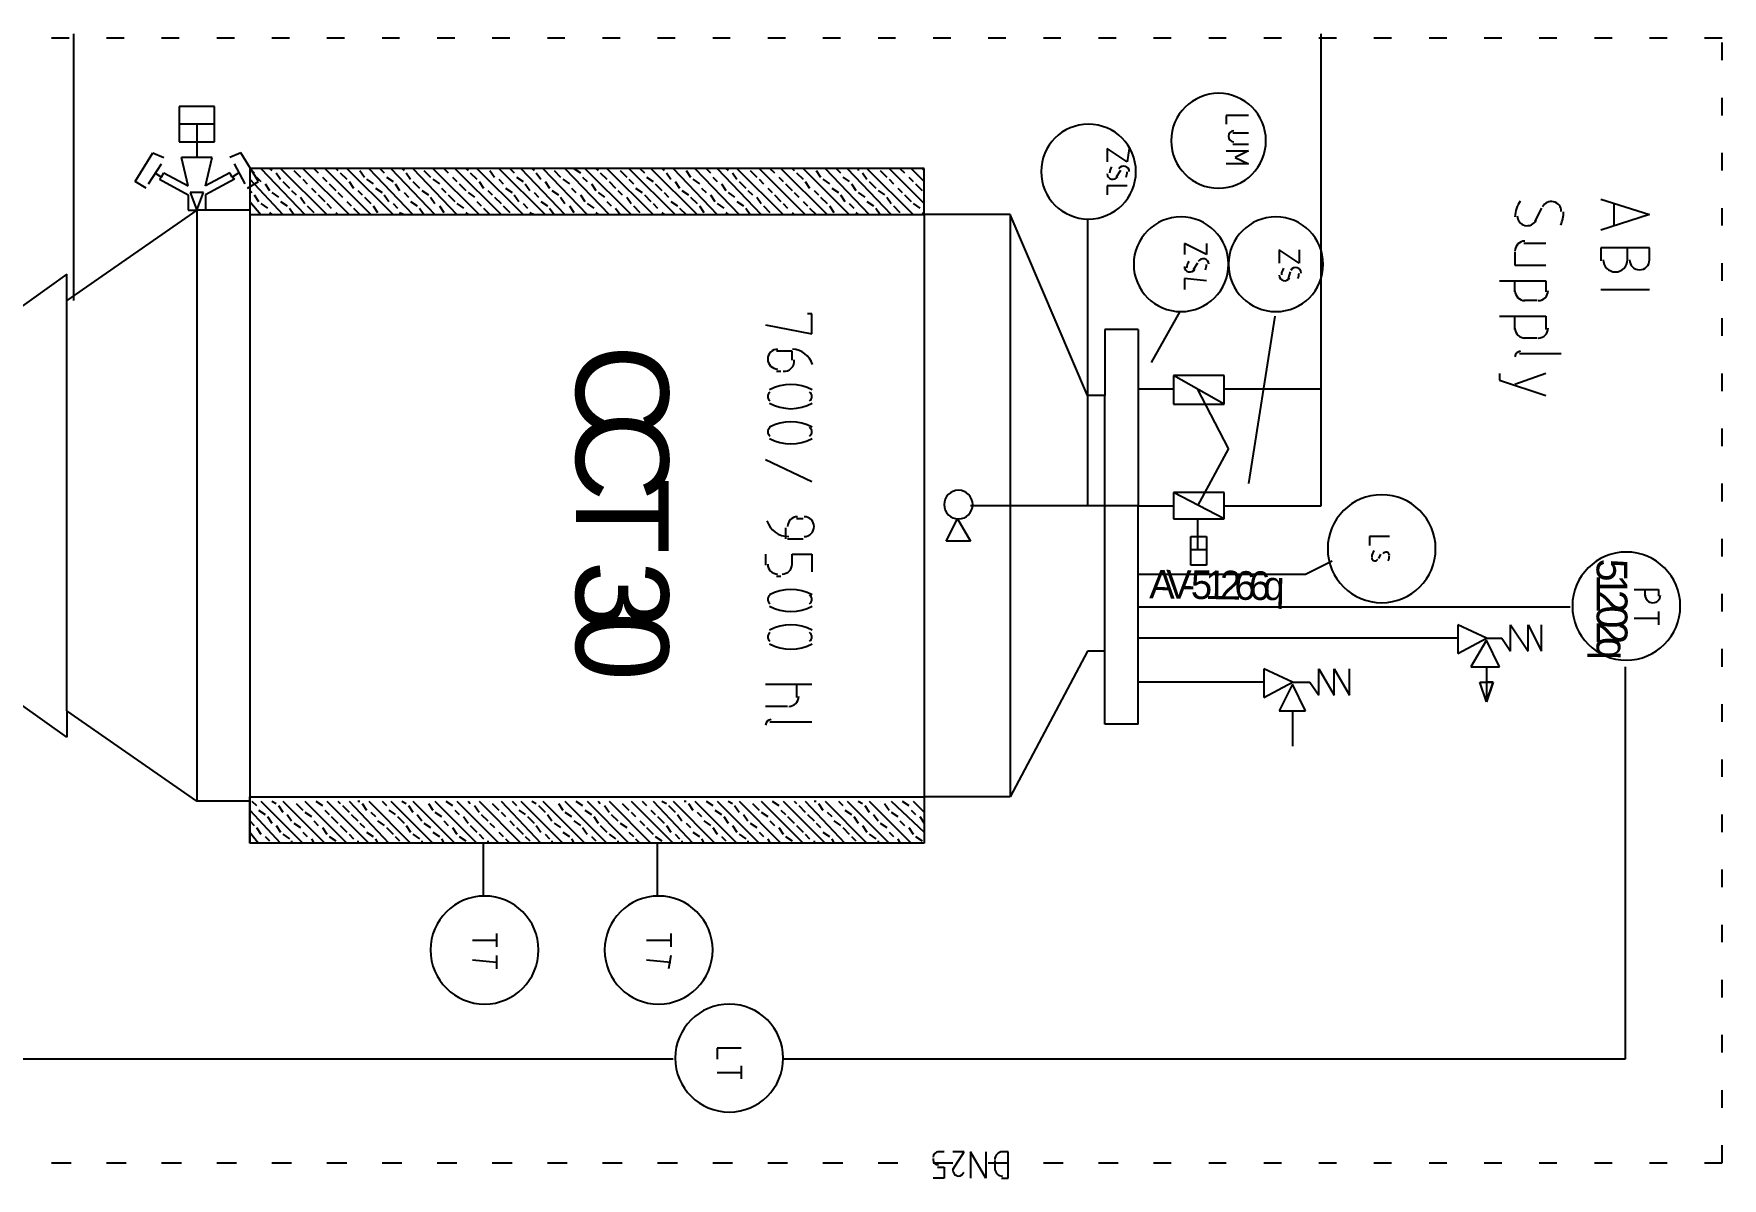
# Model space of a CAD drawing. Header units: millimetres. Extents: x 0 to 33.1, y 1.5 to 45.3.
# Drawn here: x 27.709 to 28.986, y 29.473 to 30.338 of the extents above; entities that cross this region are included whole.
import ezdxf

# ---------------------------------------------------------------- set-up
doc = ezdxf.new("R2010")
doc.units = ezdxf.units.MM
doc.header["$MEASUREMENT"] = 0
doc.layers.get('0').update_dxf_attribs({"linetype": 'CONTINUOUS'})

msp = doc.modelspace()

# ---------------------------------------------------------------- linework, layer by layer
at = {"color": 140, "linetype": 'Continuous'}
for p, q in [((27.7361, 30.3344), (27.7228, 30.3344)), ((27.7394, 30.3378), (27.7394, 30.1361)), ((27.7778, 30.3344), (27.7644, 30.3344)), ((27.8194, 30.3344), (27.8061, 30.3344)), ((27.8611, 30.3344), (27.8478, 30.3344)), ((27.9028, 30.3344), (27.8894, 30.3344)), ((27.9444, 30.3344), (27.9311, 30.3344)), ((27.9861, 30.3344), (27.9728, 30.3344)), ((28.0278, 30.3344), (28.0144, 30.3344)), ((28.0694, 30.3344), (28.0561, 30.3344)), ((28.1111, 30.3344), (28.0978, 30.3344)), ((28.1528, 30.3344), (28.1394, 30.3344)), ((28.1944, 30.3344), (28.1811, 30.3344)), ((28.2361, 30.3344), (28.2228, 30.3344)), ((28.2778, 30.3344), (28.2644, 30.3344)), ((28.3194, 30.3344), (28.3061, 30.3344)), ((28.3611, 30.3344), (28.3478, 30.3344)), ((28.4028, 30.3344), (28.3894, 30.3344)), ((28.4444, 30.3344), (28.4311, 30.3344)), ((28.4861, 30.3344), (28.4728, 30.3344)), ((28.5278, 30.3344), (28.5144, 30.3344)), ((28.5694, 30.3344), (28.5561, 30.3344)), ((28.6111, 30.3344), (28.5978, 30.3344)), ((28.6528, 30.3344), (28.6394, 30.3344)), ((28.6944, 30.3344), (28.6811, 30.3344)), ((28.6828, 30.0661), (28.6828, 30.3378)), ((28.7361, 30.3344), (28.7228, 30.3344)), ((28.7778, 30.3344), (28.7644, 30.3344)), ((28.8194, 30.3344), (28.8061, 30.3344)), ((28.8611, 30.3344), (28.8478, 30.3344)), ((28.9028, 30.3344), (28.8894, 30.3344)), ((28.9444, 30.3344), (28.9311, 30.3344)), ((28.9861, 30.3344), (28.9728, 30.3344)), ((28.9861, 30.3178), (28.9861, 30.3311)), ((27.8461, 30.2828), (27.8194, 30.2828)), ((27.8194, 30.2828), (27.8194, 30.2561)), ((27.8461, 30.2561), (27.8461, 30.2828)), ((28.9861, 30.2761), (28.9861, 30.2894)), ((27.8461, 30.2694), (27.8194, 30.2694)), ((27.8328, 30.2694), (27.8328, 30.2444)), ((28.6278, 30.2761), (28.6111, 30.2761)), ((28.6111, 30.2761), (28.6111, 30.2694)), ((28.6278, 30.2628), (28.6161, 30.2628)), ((27.7861, 30.2261), (27.7994, 30.2478)), ((27.7994, 30.2478), (27.8078, 30.2444)), ((27.8194, 30.2561), (27.8461, 30.2561)), ((27.8444, 30.2444), (27.8211, 30.2444)), ((27.8261, 30.2228), (27.8211, 30.2444)), ((27.8394, 30.2228), (27.8444, 30.2444)), ((27.8661, 30.2478), (27.8578, 30.2444)), ((27.8794, 30.2261), (27.8661, 30.2478)), ((28.5361, 30.2411), (28.5211, 30.2511)), ((28.5211, 30.2511), (28.5211, 30.2411)), ((28.5378, 30.2511), (28.5361, 30.2411)), ((28.6111, 30.2494), (28.6278, 30.2494)), ((28.6161, 30.2544), (28.6278, 30.2544)), ((28.6278, 30.2494), (28.6178, 30.2444)), ((28.6178, 30.2444), (28.6278, 30.2394)), ((28.9861, 30.2344), (28.9861, 30.2478)), ((27.7961, 30.2244), (27.8061, 30.2394)), ((27.7961, 30.2244), (27.8061, 30.2394)), ((27.8011, 30.2328), (27.8061, 30.2294)), ((27.8061, 30.2294), (27.8078, 30.2328)), ((27.8078, 30.2328), (27.8261, 30.2228)), ((27.8578, 30.2328), (27.8394, 30.2228)), ((27.8594, 30.2294), (27.8578, 30.2328)), ((27.8644, 30.2328), (27.8594, 30.2294)), ((27.8694, 30.2244), (27.8611, 30.2394)), ((27.8728, 30.2361), (27.8728, 29.7261)), ((28.3828, 30.2361), (27.8728, 30.2361)), ((27.8728, 30.2361), (27.8761, 30.2328)), ((27.8728, 30.2361), (27.8728, 30.2011)), ((28.3828, 30.2361), (27.8728, 30.2361)), ((27.8811, 30.2361), (27.9144, 30.2011)), ((27.8878, 30.2361), (27.8894, 30.2344)), ((27.8928, 30.2328), (27.8961, 30.2278)), ((27.8961, 30.2361), (27.9311, 30.2011)), ((27.9061, 30.2344), (27.9111, 30.2294)), ((27.9128, 30.2361), (27.9478, 30.2011)), ((27.9211, 30.2361), (27.9244, 30.2328)), ((27.9294, 30.2361), (27.9644, 30.2011)), ((27.9378, 30.2361), (27.9394, 30.2344)), ((27.9411, 30.2328), (27.9461, 30.2278)), ((27.9461, 30.2361), (27.9811, 30.2011)), ((27.9561, 30.2344), (27.9594, 30.2294)), ((27.9628, 30.2361), (27.9961, 30.2011)), ((27.9711, 30.2361), (27.9744, 30.2328)), ((27.9794, 30.2361), (28.0128, 30.2011)), ((27.9878, 30.2361), (27.9894, 30.2344)), ((27.9911, 30.2328), (27.9944, 30.2278)), ((27.9961, 30.2361), (28.0294, 30.2011)), ((28.0044, 30.2344), (28.0094, 30.2294)), ((28.0111, 30.2361), (28.0461, 30.2011)), ((28.0194, 30.2361), (28.0228, 30.2328)), ((28.0278, 30.2361), (28.0628, 30.2011)), ((28.0361, 30.2361), (28.0378, 30.2344)), ((28.0394, 30.2328), (28.0444, 30.2278)), ((28.0444, 30.2361), (28.0794, 30.2011)), ((28.0544, 30.2344), (28.0578, 30.2294)), ((28.0611, 30.2361), (28.0961, 30.2011)), ((28.0694, 30.2361), (28.0728, 30.2328)), ((28.0778, 30.2361), (28.1111, 30.2011)), ((28.0861, 30.2361), (28.0878, 30.2344)), ((28.0894, 30.2328), (28.0928, 30.2278)), ((28.0944, 30.2361), (28.1278, 30.2011)), ((28.1028, 30.2344), (28.1078, 30.2294)), ((28.1111, 30.2361), (28.1444, 30.2011)), ((28.1178, 30.2361), (28.1228, 30.2328)), ((28.1261, 30.2361), (28.1611, 30.2011)), ((28.1344, 30.2361), (28.1361, 30.2344)), ((28.1378, 30.2328), (28.1428, 30.2278)), ((28.1428, 30.2361), (28.1778, 30.2011)), ((28.1528, 30.2344), (28.1578, 30.2294)), ((28.1594, 30.2361), (28.1944, 30.2011)), ((28.1678, 30.2361), (28.1711, 30.2328)), ((28.1761, 30.2361), (28.2111, 30.2011)), ((28.1844, 30.2361), (28.1861, 30.2344)), ((28.1878, 30.2328), (28.1911, 30.2278)), ((28.1928, 30.2361), (28.2261, 30.2011)), ((28.2028, 30.2344), (28.2061, 30.2294)), ((28.2094, 30.2361), (28.2428, 30.2011)), ((28.2178, 30.2361), (28.2211, 30.2328)), ((28.2261, 30.2361), (28.2594, 30.2011)), ((28.2328, 30.2361), (28.2344, 30.2344)), ((28.2378, 30.2328), (28.2411, 30.2278)), ((28.2411, 30.2361), (28.2761, 30.2011)), ((28.2511, 30.2344), (28.2561, 30.2294)), ((28.2578, 30.2361), (28.2928, 30.2011)), ((28.2661, 30.2361), (28.2694, 30.2328)), ((28.2744, 30.2361), (28.3094, 30.2011)), ((28.2828, 30.2361), (28.2844, 30.2344)), ((28.2861, 30.2328), (28.2911, 30.2278)), ((28.2911, 30.2361), (28.3261, 30.2011)), ((28.3011, 30.2344), (28.3044, 30.2294)), ((28.3078, 30.2361), (28.3411, 30.2011)), ((28.3161, 30.2361), (28.3194, 30.2328)), ((28.3244, 30.2361), (28.3578, 30.2011)), ((28.3328, 30.2361), (28.3328, 30.2344)), ((28.3361, 30.2328), (28.3394, 30.2278)), ((28.3394, 30.2361), (28.3744, 30.2011)), ((28.3494, 30.2344), (28.3544, 30.2294)), ((28.3561, 30.2361), (28.3828, 30.2094)), ((28.3644, 30.2361), (28.3678, 30.2328)), ((28.3728, 30.2361), (28.3828, 30.2261)), ((28.3811, 30.2361), (28.3828, 30.2344)), ((28.3828, 30.2011), (28.3828, 30.2361)), ((28.3828, 30.2011), (28.3828, 30.2361)), ((28.5311, 30.2344), (28.5278, 30.2294)), ((28.6278, 30.2394), (28.6111, 30.2394)), ((27.7944, 30.2211), (27.7861, 30.2261)), ((27.8061, 30.2294), (27.8044, 30.2278)), ((27.8044, 30.2278), (27.8261, 30.2161)), ((27.8061, 30.2294), (27.8061, 30.2294)), ((27.8611, 30.2278), (27.8394, 30.2161)), ((27.8594, 30.2294), (27.8594, 30.2294)), ((27.8594, 30.2294), (27.8611, 30.2278)), ((27.8711, 30.2211), (27.8794, 30.2261)), ((27.8728, 30.2278), (27.8978, 30.2011)), ((27.8728, 30.2194), (27.8744, 30.2178)), ((27.8778, 30.2294), (27.8811, 30.2261)), ((27.8844, 30.2244), (27.8878, 30.2194)), ((27.8978, 30.2261), (27.9028, 30.2211)), ((27.9044, 30.2194), (27.9078, 30.2161)), ((27.9128, 30.2278), (27.9161, 30.2244)), ((27.9194, 30.2211), (27.9228, 30.2178)), ((27.9278, 30.2294), (27.9311, 30.2261)), ((27.9328, 30.2244), (27.9378, 30.2194)), ((27.9478, 30.2261), (27.9511, 30.2211)), ((27.9544, 30.2194), (27.9578, 30.2161)), ((27.9611, 30.2278), (27.9661, 30.2244)), ((27.9678, 30.2211), (27.9728, 30.2178)), ((27.9761, 30.2294), (27.9811, 30.2261)), ((27.9828, 30.2244), (27.9861, 30.2194)), ((27.9961, 30.2261), (28.0011, 30.2211)), ((28.0028, 30.2194), (28.0078, 30.2161)), ((28.0111, 30.2278), (28.0161, 30.2244)), ((28.0178, 30.2211), (28.0211, 30.2178)), ((28.0261, 30.2294), (28.0294, 30.2261)), ((28.0311, 30.2244), (28.0361, 30.2194)), ((28.0461, 30.2261), (28.0494, 30.2211)), ((28.0528, 30.2194), (28.0561, 30.2161)), ((28.0611, 30.2278), (28.0644, 30.2244)), ((28.0661, 30.2211), (28.0711, 30.2178)), ((28.0744, 30.2294), (28.0794, 30.2261)), ((28.0811, 30.2244), (28.0844, 30.2194)), ((28.0961, 30.2261), (28.0994, 30.2211)), ((28.1011, 30.2194), (28.1061, 30.2161)), ((28.1094, 30.2278), (28.1144, 30.2244)), ((28.1161, 30.2211), (28.1194, 30.2178)), ((28.1244, 30.2294), (28.1278, 30.2261)), ((28.1311, 30.2244), (28.1344, 30.2194)), ((28.1444, 30.2261), (28.1494, 30.2211)), ((28.1511, 30.2194), (28.1544, 30.2161)), ((28.1594, 30.2278), (28.1628, 30.2244)), ((28.1644, 30.2211), (28.1694, 30.2178)), ((28.1728, 30.2294), (28.1778, 30.2261)), ((28.1794, 30.2244), (28.1844, 30.2194)), ((28.1944, 30.2261), (28.1978, 30.2211)), ((28.1994, 30.2194), (28.2044, 30.2161)), ((28.2078, 30.2278), (28.2128, 30.2244)), ((28.2144, 30.2211), (28.2178, 30.2178)), ((28.2228, 30.2294), (28.2261, 30.2261)), ((28.2294, 30.2244), (28.2328, 30.2194)), ((28.2428, 30.2261), (28.2478, 30.2211)), ((28.2494, 30.2194), (28.2528, 30.2161)), ((28.2578, 30.2278), (28.2611, 30.2244)), ((28.2644, 30.2211), (28.2678, 30.2178)), ((28.2728, 30.2294), (28.2761, 30.2261)), ((28.2778, 30.2244), (28.2828, 30.2194)), ((28.2928, 30.2261), (28.2961, 30.2211)), ((28.2994, 30.2194), (28.3028, 30.2161)), ((28.3061, 30.2278), (28.3111, 30.2244)), ((28.3128, 30.2211), (28.3178, 30.2178)), ((28.3211, 30.2294), (28.3261, 30.2261)), ((28.3278, 30.2244), (28.3311, 30.2194)), ((28.3411, 30.2261), (28.3461, 30.2211)), ((28.3478, 30.2194), (28.3528, 30.2161)), ((28.3561, 30.2278), (28.3594, 30.2244)), ((28.3628, 30.2211), (28.3661, 30.2178)), ((28.3711, 30.2294), (28.3744, 30.2261)), ((28.3761, 30.2244), (28.3811, 30.2194)), ((28.5361, 30.2228), (28.5211, 30.2228)), ((28.5211, 30.2228), (28.5211, 30.2161)), ((28.6828, 29.9811), (28.6828, 30.2278)), ((27.8261, 30.2161), (27.8261, 30.2044)), ((27.8378, 30.2178), (27.8278, 30.2178)), ((27.8278, 30.2178), (27.8328, 30.2044)), ((27.8328, 30.2044), (27.8378, 30.2178)), ((27.8394, 30.2161), (27.8394, 30.2044)), ((27.8728, 30.2111), (27.8811, 30.2011)), ((27.8761, 30.2161), (27.8794, 30.2111)), ((27.8811, 30.2094), (27.8861, 30.2061)), ((27.8894, 30.2178), (27.8944, 30.2144)), ((27.8961, 30.2111), (27.9011, 30.2078)), ((27.9028, 30.2061), (27.9061, 30.2011)), ((27.9111, 30.2144), (27.9144, 30.2094)), ((27.9161, 30.2078), (27.9211, 30.2028)), ((27.9244, 30.2161), (27.9294, 30.2111)), ((27.9311, 30.2094), (27.9344, 30.2061)), ((27.9394, 30.2178), (27.9428, 30.2144)), ((27.9461, 30.2111), (27.9494, 30.2078)), ((27.9511, 30.2061), (27.9561, 30.2011)), ((27.9594, 30.2144), (27.9644, 30.2094)), ((27.9661, 30.2078), (27.9694, 30.2028)), ((27.9744, 30.2161), (27.9778, 30.2111)), ((27.9811, 30.2094), (27.9844, 30.2061)), ((27.9894, 30.2178), (27.9928, 30.2144)), ((27.9944, 30.2111), (27.9994, 30.2078)), ((28.0011, 30.2061), (28.0044, 30.2011)), ((28.0094, 30.2144), (28.0128, 30.2094)), ((28.0161, 30.2078), (28.0194, 30.2028)), ((28.0228, 30.2161), (28.0278, 30.2111)), ((28.0294, 30.2094), (28.0344, 30.2061)), ((28.0378, 30.2178), (28.0428, 30.2144)), ((28.0444, 30.2111), (28.0478, 30.2078)), ((28.0494, 30.2061), (28.0544, 30.2011)), ((28.0578, 30.2144), (28.0628, 30.2094)), ((28.0644, 30.2078), (28.0694, 30.2028)), ((28.0728, 30.2161), (28.0761, 30.2111)), ((28.0794, 30.2094), (28.0828, 30.2061)), ((28.0878, 30.2178), (28.0911, 30.2144)), ((28.0928, 30.2111), (28.0978, 30.2078)), ((28.0994, 30.2061), (28.1028, 30.2011)), ((28.1078, 30.2144), (28.1111, 30.2094)), ((28.1144, 30.2078), (28.1178, 30.2028)), ((28.1228, 30.2161), (28.1261, 30.2111)), ((28.1278, 30.2094), (28.1328, 30.2061)), ((28.1361, 30.2178), (28.1411, 30.2144)), ((28.1428, 30.2111), (28.1461, 30.2078)), ((28.1494, 30.2061), (28.1528, 30.2011)), ((28.1578, 30.2144), (28.1611, 30.2094)), ((28.1628, 30.2078), (28.1678, 30.2028)), ((28.1711, 30.2161), (28.1761, 30.2111)), ((28.1778, 30.2094), (28.1811, 30.2061)), ((28.1861, 30.2178), (28.1894, 30.2144)), ((28.1911, 30.2111), (28.1961, 30.2078)), ((28.1978, 30.2061), (28.2028, 30.2011)), ((28.2061, 30.2144), (28.2111, 30.2094)), ((28.2128, 30.2078), (28.2161, 30.2028)), ((28.2211, 30.2161), (28.2244, 30.2111)), ((28.2261, 30.2094), (28.2311, 30.2061)), ((28.2344, 30.2178), (28.2394, 30.2144)), ((28.2411, 30.2111), (28.2461, 30.2078)), ((28.2478, 30.2061), (28.2511, 30.2011)), ((28.2561, 30.2144), (28.2594, 30.2094)), ((28.2611, 30.2078), (28.2661, 30.2028)), ((28.2694, 30.2161), (28.2744, 30.2111)), ((28.2761, 30.2094), (28.2794, 30.2061)), ((28.2844, 30.2178), (28.2878, 30.2144)), ((28.2911, 30.2111), (28.2944, 30.2078)), ((28.2961, 30.2061), (28.3011, 30.2011)), ((28.3044, 30.2144), (28.3094, 30.2094)), ((28.3111, 30.2078), (28.3144, 30.2028)), ((28.3194, 30.2161), (28.3228, 30.2111)), ((28.3261, 30.2094), (28.3294, 30.2061)), ((28.3328, 30.2178), (28.3378, 30.2144)), ((28.3394, 30.2111), (28.3444, 30.2078)), ((28.3461, 30.2061), (28.3494, 30.2011)), ((28.3544, 30.2144), (28.3578, 30.2094)), ((28.3594, 30.2078), (28.3644, 30.2028)), ((28.3678, 30.2161), (28.3728, 30.2111)), ((28.3744, 30.2094), (28.3794, 30.2061)), ((28.8494, 30.2061), (28.8444, 30.1961)), ((28.8944, 30.2128), (28.9311, 30.2011)), ((28.9044, 30.1928), (28.9044, 30.2094)), ((28.9861, 30.1928), (28.9861, 30.2061)), ((27.8328, 30.2044), (27.7344, 30.1361)), ((27.8328, 30.2044), (27.7344, 30.1361)), ((27.8261, 30.2044), (27.8328, 30.2044)), ((27.8728, 30.2044), (27.8328, 30.2044)), ((27.8328, 30.2044), (27.8328, 29.7578)), ((27.8728, 30.2044), (27.8328, 30.2044)), ((27.8728, 30.2044), (27.8328, 30.2044)), ((27.8728, 30.2044), (27.8328, 30.2044)), ((27.8394, 30.2044), (27.8328, 30.2044)), ((27.8728, 30.2011), (28.3828, 30.2011)), ((27.8744, 30.2011), (27.8744, 30.2011)), ((27.8878, 30.2028), (27.8894, 30.2011)), ((27.9228, 30.2011), (27.9228, 30.2011)), ((27.9378, 30.2028), (27.9394, 30.2011)), ((27.9728, 30.2011), (27.9728, 30.2011)), ((27.9861, 30.2028), (27.9894, 30.2011)), ((28.0211, 30.2011), (28.0211, 30.2011)), ((28.0361, 30.2028), (28.0378, 30.2011)), ((28.0711, 30.2011), (28.0711, 30.2011)), ((28.0844, 30.2028), (28.0878, 30.2011)), ((28.1194, 30.2011), (28.1194, 30.2011)), ((28.1344, 30.2028), (28.1361, 30.2011)), ((28.1694, 30.2011), (28.1694, 30.2011)), ((28.1844, 30.2028), (28.1861, 30.2011)), ((28.2178, 30.2011), (28.2178, 30.2011)), ((28.2328, 30.2028), (28.2344, 30.2011)), ((28.2678, 30.2011), (28.2678, 30.2011)), ((28.2828, 30.2028), (28.2844, 30.2011)), ((28.3178, 30.2011), (28.3178, 30.2011)), ((28.3311, 30.2028), (28.3328, 30.2011)), ((28.3661, 30.2011), (28.3661, 30.2011)), ((28.3811, 30.2028), (28.3828, 30.2011)), ((28.4478, 30.2011), (28.3828, 30.2011)), ((28.3828, 30.2011), (28.3828, 29.7611)), ((28.5061, 30.0644), (28.4478, 30.2011)), ((28.4478, 30.2011), (28.4478, 29.7611)), ((28.5061, 30.1978), (28.5061, 29.9811)), ((28.9311, 30.2011), (28.8944, 30.1894)), ((28.5961, 30.1711), (28.5794, 30.1794)), ((28.5794, 30.1794), (28.5794, 30.1711)), ((28.5961, 30.1794), (28.5961, 30.1711)), ((28.6661, 30.1644), (28.6511, 30.1744)), ((28.6511, 30.1744), (28.6511, 30.1644)), ((28.6661, 30.1744), (28.6661, 30.1644)), ((28.8294, 30.1728), (28.8294, 30.1628)), ((28.8528, 30.1794), (28.8361, 30.1794)), ((28.8944, 30.1761), (28.8944, 30.1661)), ((28.9311, 30.1761), (28.8944, 30.1761)), ((28.9144, 30.1661), (28.9144, 30.1761)), ((28.9311, 30.1661), (28.9311, 30.1761)), ((27.7344, 30.1561), (27.6528, 30.0978)), ((27.7344, 30.1361), (27.7344, 30.1561)), ((28.5894, 30.1644), (28.5861, 30.1594)), ((28.6594, 30.1578), (28.6578, 30.1528)), ((28.8294, 30.1628), (28.8528, 30.1628)), ((28.9861, 30.1511), (28.9861, 30.1644)), ((28.5961, 30.1511), (28.5794, 30.1528)), ((28.5794, 30.1528), (28.5794, 30.1444)), ((28.8178, 30.1511), (28.8528, 30.1511)), ((28.8294, 30.1428), (28.8294, 30.1511)), ((28.8528, 30.1511), (28.8528, 30.1428)), ((28.8944, 30.1444), (28.9311, 30.1444)), ((27.7344, 29.8261), (27.7344, 30.1361)), ((28.8461, 30.1361), (28.8361, 30.1361)), ((28.2628, 30.1178), (28.2978, 30.1111)), ((28.2978, 30.1261), (28.2944, 30.1261)), ((28.2978, 30.1111), (28.2978, 30.1261)), ((28.5761, 30.1278), (28.5544, 30.0894)), ((28.6478, 30.1244), (28.6278, 29.9978)), ((28.8178, 30.1244), (28.8528, 30.1244)), ((28.8294, 30.1144), (28.8294, 30.1244)), ((28.8528, 30.1244), (28.8528, 30.1144)), ((28.9861, 30.1094), (28.9861, 30.1228)), ((28.5444, 30.1144), (28.5194, 30.1144)), ((28.5194, 30.1144), (28.5194, 30.0644)), ((28.5444, 30.1144), (28.5444, 29.9811)), ((28.8461, 30.1078), (28.8361, 30.1078)), ((28.2828, 30.0978), (28.2711, 30.0978)), ((28.2828, 30.0911), (28.2828, 30.0978)), ((28.8328, 30.0961), (28.8644, 30.0961)), ((28.2711, 30.0828), (28.2744, 30.0828)), ((28.6094, 30.0794), (28.5711, 30.0794)), ((28.5711, 30.0794), (28.5711, 30.0578)), ((28.6094, 30.0578), (28.5711, 30.0794)), ((28.6094, 30.0578), (28.6094, 30.0794)), ((28.8178, 30.0811), (28.8178, 30.0761)), ((28.8528, 30.0811), (28.8294, 30.0728)), ((28.9861, 30.0678), (28.9861, 30.0811)), ((28.5444, 30.0694), (28.5711, 30.0694)), ((28.6128, 30.0244), (28.5894, 30.0694)), ((28.6094, 30.0694), (28.6828, 30.0694)), ((28.8178, 30.0761), (28.8528, 30.0644)), ((28.5194, 30.0644), (28.5061, 30.0644)), ((28.5194, 29.8711), (28.5194, 30.0644)), ((28.5711, 30.0578), (28.6094, 30.0578)), ((28.9861, 30.0261), (28.9861, 30.0394)), ((28.2628, 30.0161), (28.2978, 29.9994)), ((28.6128, 30.0244), (28.5894, 29.9811)), ((28.6094, 29.9911), (28.5711, 29.9911)), ((28.5711, 29.9911), (28.5711, 29.9711)), ((28.6094, 29.9711), (28.5711, 29.9911)), ((28.6094, 29.9711), (28.6094, 29.9911)), ((28.9861, 29.9844), (28.9861, 29.9978)), ((28.5444, 29.9811), (28.4178, 29.9811)), ((28.5444, 29.9811), (28.5711, 29.9811)), ((28.5444, 29.8161), (28.5444, 29.9811)), ((28.6094, 29.9811), (28.6828, 29.9811)), ((28.2778, 29.9644), (28.2778, 29.9561)), ((28.2911, 29.9711), (28.2861, 29.9711)), ((28.3994, 29.9544), (28.4078, 29.9711)), ((28.4078, 29.9711), (28.4178, 29.9544)), ((28.5711, 29.9711), (28.6094, 29.9711)), ((28.5894, 29.9711), (28.5894, 29.9478)), ((28.2794, 29.9561), (28.2911, 29.9561)), ((28.4178, 29.9544), (28.3994, 29.9544)), ((28.5844, 29.9578), (28.5961, 29.9578)), ((28.5844, 29.9361), (28.5844, 29.9578)), ((28.5961, 29.9578), (28.5961, 29.9361)), ((28.7344, 29.9578), (28.7194, 29.9578)), ((28.7194, 29.9578), (28.7194, 29.9511)), ((28.9861, 29.9428), (28.9861, 29.9561)), ((28.2628, 29.9444), (28.2628, 29.9361)), ((28.2828, 29.9361), (28.2828, 29.9444)), ((28.2828, 29.9444), (28.2978, 29.9444)), ((28.2978, 29.9444), (28.2978, 29.9311)), ((28.5961, 29.9478), (28.5844, 29.9478)), ((28.6711, 29.9294), (28.6911, 29.9394)), ((28.7278, 29.9444), (28.7261, 29.9411)), ((28.2711, 29.9278), (28.2744, 29.9278)), ((28.5444, 29.9294), (28.6711, 29.9294)), ((28.5961, 29.9361), (28.5844, 29.9361)), ((28.9194, 29.9178), (28.9378, 29.9178)), ((28.9278, 29.9128), (28.9278, 29.9178)), ((28.9378, 29.9178), (28.9378, 29.9128)), ((28.9861, 29.9011), (28.9861, 29.9144)), ((28.8711, 29.9044), (28.5444, 29.9044)), ((28.9378, 29.9011), (28.9378, 29.8911)), ((28.8078, 29.8811), (28.7861, 29.8911)), ((28.7861, 29.8911), (28.7861, 29.8694)), ((28.8261, 29.8711), (28.8261, 29.8911)), ((28.8261, 29.8911), (28.8394, 29.8711)), ((28.8394, 29.8711), (28.8394, 29.8911)), ((28.8394, 29.8911), (28.8494, 29.8711)), ((28.8494, 29.8711), (28.8494, 29.8911)), ((28.9194, 29.8961), (28.9378, 29.8961)), ((28.7861, 29.8811), (28.5444, 29.8811)), ((28.7861, 29.8694), (28.8078, 29.8811)), ((28.8078, 29.8794), (28.7961, 29.8594)), ((28.8078, 29.8811), (28.8194, 29.8811)), ((28.8178, 29.8594), (28.8078, 29.8794)), ((28.8194, 29.8811), (28.8261, 29.8711)), ((27.7344, 29.8061), (27.6528, 29.8644)), ((28.5061, 29.8711), (28.4478, 29.7611)), ((28.5194, 29.8711), (28.5061, 29.8711)), ((28.5194, 29.8161), (28.5194, 29.8711)), ((28.9861, 29.8594), (28.9861, 29.8728)), ((28.6611, 29.8478), (28.6394, 29.8578)), ((28.6394, 29.8578), (28.6394, 29.8361)), ((28.6811, 29.8378), (28.6811, 29.8578)), ((28.6811, 29.8578), (28.6928, 29.8378)), ((28.6928, 29.8378), (28.6928, 29.8578)), ((28.6928, 29.8578), (28.7044, 29.8378)), ((28.7044, 29.8378), (28.7044, 29.8578)), ((28.7961, 29.8594), (28.8178, 29.8594)), ((28.8078, 29.8594), (28.8078, 29.8328)), ((28.9128, 29.8594), (28.9128, 29.5628)), ((28.2628, 29.8461), (28.2978, 29.8461)), ((28.2861, 29.8461), (28.2861, 29.8361)), ((28.6394, 29.8478), (28.5444, 29.8478)), ((28.6394, 29.8361), (28.6611, 29.8478)), ((28.6611, 29.8461), (28.6511, 29.8261)), ((28.6611, 29.8478), (28.6744, 29.8478)), ((28.6711, 29.8261), (28.6611, 29.8461)), ((28.6744, 29.8478), (28.6811, 29.8378)), ((28.8078, 29.8328), (28.8028, 29.8478)), ((28.8028, 29.8478), (28.8078, 29.8478)), ((28.8078, 29.8328), (28.8128, 29.8478)), ((28.8128, 29.8478), (28.8078, 29.8478)), ((28.8078, 29.8478), (28.8128, 29.8478)), ((28.8128, 29.8478), (28.8078, 29.8328)), ((27.7344, 29.8261), (27.7344, 29.8061)), ((27.8328, 29.7578), (27.7344, 29.8261)), ((27.8328, 29.7578), (27.7344, 29.8261)), ((28.2794, 29.8294), (28.2628, 29.8294)), ((28.6511, 29.8261), (28.6711, 29.8261)), ((28.6611, 29.8261), (28.6611, 29.7994)), ((28.9861, 29.8178), (28.9861, 29.8311)), ((28.2661, 29.8178), (28.2978, 29.8178)), ((28.5444, 29.8161), (28.5194, 29.8161)), ((28.9861, 29.7761), (28.9861, 29.7894)), ((27.8728, 29.7261), (27.8728, 29.7611)), ((27.8728, 29.7611), (28.3828, 29.7611)), ((28.4478, 29.7611), (28.3828, 29.7611)), ((28.3828, 29.7611), (28.3828, 29.7261)), ((28.3828, 29.7611), (28.3828, 29.7261)), ((27.8728, 29.7578), (27.8328, 29.7578)), ((27.8728, 29.7578), (27.8328, 29.7578)), ((27.8728, 29.7511), (27.8961, 29.7261)), ((27.8744, 29.7578), (27.8778, 29.7544)), ((27.8794, 29.7511), (27.8844, 29.7478)), ((27.8811, 29.7578), (27.9128, 29.7261)), ((27.8861, 29.7461), (27.8894, 29.7411)), ((27.8894, 29.7578), (27.8928, 29.7561)), ((27.8944, 29.7544), (27.8978, 29.7494)), ((27.8978, 29.7578), (27.9294, 29.7261)), ((27.9011, 29.7478), (27.9044, 29.7428)), ((27.9061, 29.7578), (27.9061, 29.7578)), ((27.9078, 29.7561), (27.9128, 29.7511)), ((27.9144, 29.7578), (27.9461, 29.7261)), ((27.9144, 29.7494), (27.9194, 29.7461)), ((27.9228, 29.7578), (27.9278, 29.7544)), ((27.9294, 29.7511), (27.9328, 29.7478)), ((27.9311, 29.7578), (27.9628, 29.7261)), ((27.9344, 29.7461), (27.9394, 29.7411)), ((27.9394, 29.7578), (27.9411, 29.7561)), ((27.9428, 29.7544), (27.9478, 29.7494)), ((27.9478, 29.7578), (27.9778, 29.7261)), ((27.9494, 29.7478), (27.9544, 29.7428)), ((27.9544, 29.7578), (27.9561, 29.7578)), ((27.9578, 29.7561), (27.9611, 29.7511)), ((27.9628, 29.7578), (27.9944, 29.7261)), ((27.9644, 29.7494), (27.9678, 29.7461)), ((27.9728, 29.7578), (27.9761, 29.7544)), ((27.9778, 29.7511), (27.9828, 29.7478)), ((27.9794, 29.7578), (28.0111, 29.7261)), ((27.9844, 29.7461), (27.9894, 29.7411)), ((27.9878, 29.7578), (27.9911, 29.7561)), ((27.9928, 29.7544), (27.9961, 29.7494)), ((27.9961, 29.7578), (28.0278, 29.7261)), ((27.9994, 29.7478), (28.0028, 29.7428)), ((28.0044, 29.7578), (28.0044, 29.7578)), ((28.0078, 29.7561), (28.0111, 29.7511)), ((28.0128, 29.7578), (28.0444, 29.7261)), ((28.0128, 29.7494), (28.0178, 29.7461)), ((28.0211, 29.7578), (28.0261, 29.7544)), ((28.0278, 29.7511), (28.0311, 29.7478)), ((28.0294, 29.7578), (28.0611, 29.7261)), ((28.0344, 29.7461), (28.0378, 29.7411)), ((28.0378, 29.7578), (28.0394, 29.7561)), ((28.0428, 29.7544), (28.0461, 29.7494)), ((28.0461, 29.7578), (28.0778, 29.7261)), ((28.0478, 29.7478), (28.0528, 29.7428)), ((28.0544, 29.7578), (28.0544, 29.7578)), ((28.0561, 29.7561), (28.0611, 29.7511)), ((28.0628, 29.7578), (28.0928, 29.7261)), ((28.0628, 29.7494), (28.0661, 29.7461)), ((28.0711, 29.7578), (28.0744, 29.7544)), ((28.0761, 29.7511), (28.0811, 29.7478)), ((28.0778, 29.7578), (28.1094, 29.7261)), ((28.0828, 29.7461), (28.0878, 29.7411)), ((28.0861, 29.7578), (28.0894, 29.7561)), ((28.0911, 29.7544), (28.0961, 29.7494)), ((28.0944, 29.7578), (28.1261, 29.7261)), ((28.0978, 29.7478), (28.1011, 29.7428)), ((28.1028, 29.7578), (28.1028, 29.7578)), ((28.1061, 29.7561), (28.1094, 29.7511)), ((28.1111, 29.7578), (28.1428, 29.7261)), ((28.1111, 29.7494), (28.1161, 29.7461)), ((28.1194, 29.7578), (28.1244, 29.7544)), ((28.1261, 29.7511), (28.1311, 29.7478)), ((28.1278, 29.7578), (28.1594, 29.7261)), ((28.1328, 29.7461), (28.1361, 29.7411)), ((28.1361, 29.7578), (28.1378, 29.7561)), ((28.1411, 29.7544), (28.1444, 29.7494)), ((28.1444, 29.7578), (28.1761, 29.7261)), ((28.1461, 29.7478), (28.1511, 29.7428)), ((28.1528, 29.7578), (28.1528, 29.7578)), ((28.1544, 29.7561), (28.1594, 29.7511)), ((28.1611, 29.7578), (28.1928, 29.7261)), ((28.1611, 29.7494), (28.1644, 29.7461)), ((28.1694, 29.7578), (28.1728, 29.7544)), ((28.1761, 29.7511), (28.1794, 29.7478)), ((28.1778, 29.7578), (28.2078, 29.7261)), ((28.1811, 29.7461), (28.1861, 29.7411)), ((28.1844, 29.7578), (28.1878, 29.7561)), ((28.1894, 29.7544), (28.1944, 29.7494)), ((28.1928, 29.7578), (28.2244, 29.7261)), ((28.1961, 29.7478), (28.1994, 29.7428)), ((28.2011, 29.7578), (28.2028, 29.7578)), ((28.2044, 29.7561), (28.2078, 29.7511)), ((28.2094, 29.7578), (28.2411, 29.7261)), ((28.2111, 29.7494), (28.2144, 29.7461)), ((28.2178, 29.7578), (28.2228, 29.7544)), ((28.2244, 29.7511), (28.2294, 29.7478)), ((28.2261, 29.7578), (28.2578, 29.7261)), ((28.2311, 29.7461), (28.2344, 29.7411)), ((28.2344, 29.7578), (28.2378, 29.7561)), ((28.2394, 29.7544), (28.2428, 29.7494)), ((28.2428, 29.7578), (28.2744, 29.7261)), ((28.2461, 29.7478), (28.2494, 29.7428)), ((28.2511, 29.7578), (28.2511, 29.7578)), ((28.2528, 29.7561), (28.2578, 29.7511)), ((28.2594, 29.7578), (28.2911, 29.7261)), ((28.2594, 29.7494), (28.2644, 29.7461)), ((28.2678, 29.7578), (28.2728, 29.7544)), ((28.2744, 29.7511), (28.2778, 29.7478)), ((28.2761, 29.7578), (28.3078, 29.7261)), ((28.2794, 29.7461), (28.2844, 29.7411)), ((28.2844, 29.7578), (28.2861, 29.7561)), ((28.2878, 29.7544), (28.2928, 29.7494)), ((28.2928, 29.7578), (28.3228, 29.7261)), ((28.2944, 29.7478), (28.2994, 29.7428)), ((28.2994, 29.7578), (28.3011, 29.7578)), ((28.3028, 29.7561), (28.3061, 29.7511)), ((28.3078, 29.7578), (28.3394, 29.7261)), ((28.3094, 29.7494), (28.3128, 29.7461)), ((28.3178, 29.7578), (28.3211, 29.7544)), ((28.3228, 29.7511), (28.3278, 29.7478)), ((28.3244, 29.7578), (28.3561, 29.7261)), ((28.3294, 29.7461), (28.3328, 29.7411)), ((28.3328, 29.7578), (28.3361, 29.7561)), ((28.3378, 29.7544), (28.3411, 29.7494)), ((28.3411, 29.7578), (28.3728, 29.7261)), ((28.3444, 29.7478), (28.3478, 29.7428)), ((28.3494, 29.7578), (28.3494, 29.7578)), ((28.3528, 29.7561), (28.3561, 29.7511)), ((28.3578, 29.7578), (28.3828, 29.7344)), ((28.3578, 29.7494), (28.3628, 29.7461)), ((28.3661, 29.7578), (28.3711, 29.7544)), ((28.3728, 29.7511), (28.3761, 29.7478)), ((28.3744, 29.7578), (28.3828, 29.7494)), ((28.3794, 29.7461), (28.3828, 29.7411)), ((28.3828, 29.7578), (28.3828, 29.7578)), ((28.9861, 29.7344), (28.9861, 29.7478)), ((27.8728, 29.7428), (27.8761, 29.7394)), ((27.8728, 29.7344), (27.8794, 29.7261)), ((27.8778, 29.7378), (27.8811, 29.7328)), ((27.8928, 29.7394), (27.8961, 29.7344)), ((27.9061, 29.7411), (27.9111, 29.7378)), ((27.9128, 29.7344), (27.9161, 29.7311)), ((27.9211, 29.7428), (27.9244, 29.7394)), ((27.9278, 29.7378), (27.9311, 29.7328)), ((27.9411, 29.7394), (27.9461, 29.7344)), ((27.9561, 29.7411), (27.9594, 29.7378)), ((27.9611, 29.7344), (27.9661, 29.7311)), ((27.9694, 29.7428), (27.9744, 29.7394)), ((27.9761, 29.7378), (27.9811, 29.7328)), ((27.9911, 29.7394), (27.9944, 29.7344)), ((28.0044, 29.7411), (28.0094, 29.7378)), ((28.0111, 29.7344), (28.0161, 29.7311)), ((28.0194, 29.7428), (28.0228, 29.7394)), ((28.0261, 29.7378), (28.0294, 29.7328)), ((28.0394, 29.7394), (28.0444, 29.7344)), ((28.0544, 29.7411), (28.0578, 29.7378)), ((28.0611, 29.7344), (28.0644, 29.7311)), ((28.0694, 29.7428), (28.0728, 29.7394)), ((28.0744, 29.7378), (28.0794, 29.7328)), ((28.0894, 29.7394), (28.0928, 29.7344)), ((28.1028, 29.7411), (28.1078, 29.7378)), ((28.1094, 29.7344), (28.1144, 29.7311)), ((28.1178, 29.7428), (28.1228, 29.7394)), ((28.1244, 29.7378), (28.1278, 29.7328)), ((28.1378, 29.7394), (28.1428, 29.7344)), ((28.1528, 29.7411), (28.1578, 29.7378)), ((28.1594, 29.7344), (28.1628, 29.7311)), ((28.1678, 29.7428), (28.1711, 29.7394)), ((28.1728, 29.7378), (28.1778, 29.7328)), ((28.1878, 29.7394), (28.1911, 29.7344)), ((28.2028, 29.7411), (28.2061, 29.7378)), ((28.2078, 29.7344), (28.2128, 29.7311)), ((28.2161, 29.7428), (28.2211, 29.7394)), ((28.2228, 29.7378), (28.2261, 29.7328)), ((28.2378, 29.7394), (28.2411, 29.7344)), ((28.2511, 29.7411), (28.2561, 29.7378)), ((28.2578, 29.7344), (28.2611, 29.7311)), ((28.2661, 29.7428), (28.2694, 29.7394)), ((28.2728, 29.7378), (28.2761, 29.7328)), ((28.2861, 29.7394), (28.2911, 29.7344)), ((28.3011, 29.7411), (28.3044, 29.7378)), ((28.3061, 29.7344), (28.3111, 29.7311)), ((28.3144, 29.7428), (28.3194, 29.7394)), ((28.3211, 29.7378), (28.3261, 29.7328)), ((28.3361, 29.7394), (28.3394, 29.7344)), ((28.3494, 29.7411), (28.3544, 29.7378)), ((28.3561, 29.7344), (28.3594, 29.7311)), ((28.3644, 29.7428), (28.3678, 29.7394)), ((28.3711, 29.7378), (28.3744, 29.7328)), ((28.3828, 29.7261), (27.8728, 29.7261)), ((28.3828, 29.7261), (27.8728, 29.7261)), ((27.8844, 29.7311), (27.8878, 29.7278)), ((27.8978, 29.7328), (27.9028, 29.7294)), ((27.9044, 29.7278), (27.9044, 29.7261)), ((27.9194, 29.7294), (27.9211, 29.7261)), ((27.9328, 29.7311), (27.9378, 29.7278)), ((27.9478, 29.7328), (27.9511, 29.7294)), ((27.9544, 29.7278), (27.9544, 29.7261)), ((27.9678, 29.7294), (27.9694, 29.7261)), ((27.9828, 29.7311), (27.9861, 29.7278)), ((27.9961, 29.7328), (28.0011, 29.7294)), ((28.0028, 29.7278), (28.0028, 29.7261)), ((28.0178, 29.7294), (28.0194, 29.7261)), ((28.0311, 29.7311), (28.0361, 29.7278)), ((28.0461, 29.7328), (28.0494, 29.7294)), ((28.0494, 29.6861), (28.0494, 29.7261)), ((28.0528, 29.7278), (28.0528, 29.7261)), ((28.0661, 29.7294), (28.0694, 29.7261)), ((28.0811, 29.7311), (28.0844, 29.7278)), ((28.0961, 29.7328), (28.0994, 29.7294)), ((28.1011, 29.7278), (28.1011, 29.7261)), ((28.1161, 29.7294), (28.1178, 29.7261)), ((28.1311, 29.7311), (28.1344, 29.7278)), ((28.1444, 29.7328), (28.1494, 29.7294)), ((28.1511, 29.7278), (28.1511, 29.7261)), ((28.1644, 29.7294), (28.1678, 29.7261)), ((28.1794, 29.7311), (28.1844, 29.7278)), ((28.1811, 29.6861), (28.1811, 29.7261)), ((28.1944, 29.7328), (28.1978, 29.7294)), ((28.1994, 29.7278), (28.1994, 29.7261)), ((28.2144, 29.7294), (28.2161, 29.7261)), ((28.2294, 29.7311), (28.2328, 29.7278)), ((28.2428, 29.7328), (28.2478, 29.7294)), ((28.2494, 29.7278), (28.2494, 29.7261)), ((28.2644, 29.7294), (28.2661, 29.7261)), ((28.2778, 29.7311), (28.2828, 29.7278)), ((28.2928, 29.7328), (28.2961, 29.7294)), ((28.2994, 29.7278), (28.2994, 29.7261)), ((28.3128, 29.7294), (28.3144, 29.7261)), ((28.3278, 29.7311), (28.3311, 29.7278)), ((28.3411, 29.7328), (28.3461, 29.7294)), ((28.3478, 29.7278), (28.3478, 29.7261)), ((28.3628, 29.7294), (28.3644, 29.7261)), ((28.3761, 29.7311), (28.3811, 29.7278)), ((28.9861, 29.6928), (28.9861, 29.7061)), ((28.0594, 29.6578), (28.0594, 29.6478)), ((28.1911, 29.6578), (28.1911, 29.6478)), ((28.9861, 29.6511), (28.9861, 29.6644)), ((28.0411, 29.6528), (28.0594, 29.6528)), ((28.1728, 29.6528), (28.1911, 29.6528)), ((28.0411, 29.6378), (28.0594, 29.6361)), ((28.0594, 29.6411), (28.0594, 29.6311)), ((28.1728, 29.6378), (28.1911, 29.6361)), ((28.1911, 29.6411), (28.1894, 29.6311)), ((28.9861, 29.6094), (28.9861, 29.6228)), ((28.9861, 29.5678), (28.9861, 29.5811)), ((28.2444, 29.5711), (28.2261, 29.5711)), ((28.2261, 29.5711), (28.2261, 29.5628)), ((28.1928, 29.5628), (27.5578, 29.5628)), ((28.2444, 29.5578), (28.2444, 29.5478)), ((28.9128, 29.5628), (28.2761, 29.5628)), ((28.2261, 29.5528), (28.2444, 29.5528)), ((28.9861, 29.5261), (28.9861, 29.5394)), ((28.9861, 29.4844), (28.9861, 29.4978)), ((27.7228, 29.4844), (27.7378, 29.4844)), ((27.7644, 29.4844), (27.7794, 29.4844)), ((27.8061, 29.4844), (27.8211, 29.4844)), ((27.8478, 29.4844), (27.8628, 29.4844)), ((27.8894, 29.4844), (27.9044, 29.4844)), ((27.9311, 29.4844), (27.9461, 29.4844)), ((27.9728, 29.4844), (27.9878, 29.4844)), ((28.0144, 29.4844), (28.0294, 29.4844)), ((28.0561, 29.4844), (28.0711, 29.4844)), ((28.0978, 29.4844), (28.1128, 29.4844)), ((28.1394, 29.4844), (28.1544, 29.4844)), ((28.1811, 29.4844), (28.1961, 29.4844)), ((28.2228, 29.4844), (28.2378, 29.4844)), ((28.2644, 29.4844), (28.2794, 29.4844)), ((28.3061, 29.4844), (28.3211, 29.4844)), ((28.3478, 29.4844), (28.3628, 29.4844)), ((28.3894, 29.4844), (28.4044, 29.4844)), ((28.4311, 29.4844), (28.4461, 29.4844)), ((28.4728, 29.4844), (28.4878, 29.4844)), ((28.5144, 29.4844), (28.5294, 29.4844)), ((28.5561, 29.4844), (28.5694, 29.4844)), ((28.5978, 29.4844), (28.6111, 29.4844)), ((28.6394, 29.4844), (28.6528, 29.4844)), ((28.6811, 29.4844), (28.6944, 29.4844)), ((28.7228, 29.4844), (28.7361, 29.4844)), ((28.7644, 29.4844), (28.7778, 29.4844)), ((28.8061, 29.4844), (28.8194, 29.4844)), ((28.8478, 29.4844), (28.8611, 29.4844)), ((28.8894, 29.4844), (28.9028, 29.4844)), ((28.9311, 29.4844), (28.9444, 29.4844)), ((28.9728, 29.4844), (28.9861, 29.4844))]:
    msp.add_line(p, q, dxfattribs=at)
at = {"color": 0, "linetype": 'Continuous'}
for p, q in [((28.3978, 29.4928), (28.3928, 29.4928)), ((28.4044, 29.4794), (28.4128, 29.4928)), ((28.4128, 29.4928), (28.4044, 29.4928)), ((28.4294, 29.4728), (28.4178, 29.4928)), ((28.4178, 29.4928), (28.4178, 29.4728)), ((28.4294, 29.4928), (28.4294, 29.4728)), ((28.4461, 29.4928), (28.4411, 29.4928)), ((28.4461, 29.4728), (28.4461, 29.4928)), ((28.3894, 29.4878), (28.3894, 29.4861)), ((28.3928, 29.4811), (28.3978, 29.4811)), ((28.3978, 29.4811), (28.3978, 29.4728)), ((28.4361, 29.4861), (28.4361, 29.4794)), ((28.3978, 29.4728), (28.3894, 29.4728)), ((28.4411, 29.4728), (28.4461, 29.4728))]:
    msp.add_line(p, q, dxfattribs=at)
at = {"color": 140, "linetype": 'Continuous'}
for points in [[(28.6053, 30.2928), (28.5856, 30.2928), (28.5694, 30.2768), (28.5694, 30.2569)], [(28.6411, 30.2569), (28.6411, 30.2768), (28.625, 30.2928), (28.6053, 30.2928)], [(28.5069, 30.2694), (28.4871, 30.2694), (28.4711, 30.2535), (28.4711, 30.2336)], [(28.5428, 30.2336), (28.5428, 30.2535), (28.5268, 30.2694), (28.5069, 30.2694)], [(28.5694, 30.2569), (28.5694, 30.2371), (28.5856, 30.2211), (28.6053, 30.2211)], [(28.6053, 30.2211), (28.625, 30.2211), (28.6411, 30.2371), (28.6411, 30.2569)], [(28.6169, 30.2644), (28.6147, 30.2644), (28.6128, 30.2626), (28.6128, 30.2603)], [(28.6128, 30.2603), (28.6128, 30.2581), (28.6146, 30.2561), (28.6169, 30.2561)], [(28.4711, 30.2336), (28.4711, 30.2137), (28.4871, 30.1978), (28.5069, 30.1978)], [(28.5069, 30.1978), (28.5268, 30.1978), (28.5428, 30.2137), (28.5428, 30.2336)], [(28.5211, 30.2319), (28.5211, 30.23), (28.5224, 30.2283), (28.5243, 30.2279)], [(28.5244, 30.2372), (28.5235, 30.2358), (28.5229, 30.2342), (28.5228, 30.2324)], [(28.5346, 30.2376), (28.5328, 30.2381), (28.5307, 30.2372), (28.5299, 30.2356)], [(28.5378, 30.2336), (28.5378, 30.2356), (28.5365, 30.2372), (28.5346, 30.2376)], [(28.5353, 30.2294), (28.5358, 30.2307), (28.5361, 30.2321), (28.5361, 30.2335)], [(28.5243, 30.2279), (28.5261, 30.2275), (28.5281, 30.2283), (28.529, 30.23)], [(28.8333, 30.2114), (28.831, 30.2079), (28.8296, 30.2037), (28.8294, 30.1994)], [(28.8586, 30.2108), (28.8553, 30.2117), (28.8518, 30.2101), (28.8503, 30.2069)], [(28.8644, 30.2036), (28.8644, 30.2071), (28.8621, 30.2101), (28.8586, 30.2108)], [(28.5769, 30.1994), (28.5571, 30.1994), (28.5411, 30.1833), (28.5411, 30.1636)], [(28.6128, 30.1636), (28.6128, 30.1833), (28.5967, 30.1994), (28.5769, 30.1994)], [(28.6486, 30.1994), (28.6288, 30.1994), (28.6128, 30.1833), (28.6128, 30.1636)], [(28.6844, 30.1636), (28.6844, 30.1833), (28.6685, 30.1994), (28.6486, 30.1994)], [(28.8311, 30.2003), (28.8311, 30.1968), (28.8335, 30.1937), (28.8368, 30.1929)], [(28.8368, 30.1929), (28.8403, 30.1922), (28.8438, 30.1937), (28.8453, 30.1969)], [(28.864, 30.1932), (28.8654, 30.1964), (28.8661, 30.1999), (28.8661, 30.2033)], [(28.8369, 30.1811), (28.8328, 30.1811), (28.8294, 30.1778), (28.8294, 30.1736)], [(28.5946, 30.1676), (28.5928, 30.1682), (28.5908, 30.1672), (28.5899, 30.1656)], [(28.5978, 30.1636), (28.5978, 30.1656), (28.5965, 30.1672), (28.5946, 30.1676)], [(28.5411, 30.1636), (28.5411, 30.1439), (28.5571, 30.1278), (28.5769, 30.1278)], [(28.5769, 30.1278), (28.5967, 30.1278), (28.6128, 30.1439), (28.6128, 30.1636)], [(28.5794, 30.1619), (28.5794, 30.16), (28.5807, 30.1583), (28.5826, 30.1579)], [(28.5828, 30.1656), (28.5818, 30.1642), (28.5813, 30.1625), (28.5811, 30.1607)], [(28.5826, 30.1579), (28.5844, 30.1575), (28.5864, 30.1583), (28.5874, 30.16)], [(28.5953, 30.1594), (28.5958, 30.1607), (28.5961, 30.1621), (28.5961, 30.1635)], [(28.6128, 30.1636), (28.6128, 30.1439), (28.6288, 30.1278), (28.6486, 30.1278)], [(28.6486, 30.1278), (28.6685, 30.1278), (28.6844, 30.1439), (28.6844, 30.1636)], [(28.6511, 30.1553), (28.6511, 30.1533), (28.6524, 30.1517), (28.6543, 30.1512)], [(28.6544, 30.1606), (28.6535, 30.1592), (28.6529, 30.1575), (28.6528, 30.1557)], [(28.6646, 30.161), (28.6626, 30.1615), (28.6608, 30.1606), (28.6599, 30.1589)], [(28.6678, 30.1569), (28.6678, 30.1589), (28.6664, 30.1606), (28.6646, 30.161)], [(28.6653, 30.1528), (28.6658, 30.154), (28.6661, 30.1554), (28.6661, 30.1568)], [(28.8961, 30.1669), (28.8961, 30.1619), (28.9003, 30.1578), (28.9053, 30.1578)], [(28.9053, 30.1578), (28.9103, 30.1578), (28.9144, 30.1619), (28.9144, 30.1669)], [(28.9161, 30.1669), (28.9161, 30.1628), (28.9194, 30.1594), (28.9236, 30.1594)], [(28.9236, 30.1594), (28.9278, 30.1594), (28.9311, 30.1628), (28.9311, 30.1669)], [(28.6543, 30.1512), (28.6561, 30.1508), (28.6581, 30.1517), (28.659, 30.1533)], [(28.8294, 30.1436), (28.8294, 30.1394), (28.8328, 30.1361), (28.8369, 30.1361)], [(28.8469, 30.1361), (28.8511, 30.1361), (28.8544, 30.1394), (28.8544, 30.1436)], [(28.8294, 30.1153), (28.8294, 30.1111), (28.8328, 30.1078), (28.8369, 30.1078)], [(28.8469, 30.1078), (28.8511, 30.1078), (28.8544, 30.1111), (28.8544, 30.1153)], [(28.2719, 30.0994), (28.2678, 30.0994), (28.2644, 30.0961), (28.2644, 30.0919)], [(28.2644, 30.0919), (28.2644, 30.0878), (28.2678, 30.0844), (28.2719, 30.0844)], [(28.2822, 30.085), (28.2839, 30.0867), (28.2847, 30.089), (28.2844, 30.0913)], [(28.2983, 30.0879), (28.2961, 30.0944), (28.29, 30.099), (28.2831, 30.0994)], [(28.8336, 30.0978), (28.8314, 30.0978), (28.8294, 30.096), (28.8294, 30.0936)], [(28.276, 30.0828), (28.2783, 30.0825), (28.2806, 30.0833), (28.2822, 30.085)], [(28.2661, 30.0669), (28.2651, 30.0663), (28.2644, 30.065), (28.2644, 30.0636)], [(28.2981, 30.0687), (28.2881, 30.0742), (28.2758, 30.0742), (28.2657, 30.0687)], [(28.2978, 30.0636), (28.2978, 30.065), (28.2971, 30.0663), (28.2961, 30.0669)], [(28.2644, 30.0636), (28.2644, 30.0622), (28.2651, 30.061), (28.2661, 30.0603)], [(28.2657, 30.0585), (28.2758, 30.0531), (28.2881, 30.0531), (28.2981, 30.0585)], [(28.2961, 30.0603), (28.2971, 30.061), (28.2978, 30.0622), (28.2978, 30.0636)], [(28.2661, 30.0403), (28.2651, 30.0394), (28.2644, 30.0382), (28.2644, 30.0369)], [(28.2981, 30.0404), (28.2881, 30.0458), (28.2758, 30.0458), (28.2657, 30.0404)], [(28.2978, 30.0369), (28.2978, 30.0382), (28.2971, 30.0394), (28.2961, 30.0403)], [(28.2644, 30.0369), (28.2644, 30.0357), (28.2651, 30.0344), (28.2661, 30.0336)], [(28.2657, 30.0318), (28.2758, 30.0264), (28.2881, 30.0264), (28.2981, 30.0318)], [(28.2961, 30.0336), (28.2971, 30.0344), (28.2978, 30.0357), (28.2978, 30.0369)], [(28.4086, 29.9928), (28.4026, 29.9928), (28.3978, 29.9879), (28.3978, 29.9819)], [(28.4194, 29.9819), (28.4194, 29.9879), (28.4146, 29.9928), (28.4086, 29.9928)], [(28.7286, 29.9894), (28.7061, 29.9894), (28.6878, 29.9711), (28.6878, 29.9486)], [(28.7694, 29.9486), (28.7694, 29.9711), (28.7511, 29.9894), (28.7286, 29.9894)], [(28.3978, 29.9819), (28.3978, 29.976), (28.4026, 29.9711), (28.4086, 29.9711)], [(28.4086, 29.9711), (28.4146, 29.9711), (28.4194, 29.976), (28.4194, 29.9819)], [(28.2638, 29.9696), (28.2661, 29.9625), (28.2728, 29.9578), (28.2803, 29.9578)], [(28.2869, 29.9728), (28.2828, 29.9728), (28.2794, 29.9694), (28.2794, 29.9653)], [(28.2994, 29.9653), (28.2994, 29.9694), (28.2961, 29.9728), (28.2919, 29.9728)], [(28.2919, 29.9578), (28.2961, 29.9578), (28.2994, 29.9611), (28.2994, 29.9653)], [(28.6878, 29.9486), (28.6878, 29.9261), (28.7061, 29.9078), (28.7286, 29.9078)], [(28.7228, 29.9472), (28.7218, 29.9457), (28.7212, 29.9442), (28.7211, 29.9424)], [(28.7211, 29.9419), (28.7211, 29.9408), (28.7219, 29.9397), (28.7231, 29.9394)], [(28.7231, 29.9394), (28.7242, 29.9393), (28.7253, 29.9397), (28.7258, 29.9408)], [(28.7286, 29.9078), (28.7511, 29.9078), (28.7694, 29.9261), (28.7694, 29.9486)], [(28.7325, 29.946), (28.7314, 29.9462), (28.7303, 29.9458), (28.7297, 29.9447)], [(28.7344, 29.9436), (28.7344, 29.9447), (28.7336, 29.9457), (28.7325, 29.946)], [(28.7336, 29.9394), (28.7342, 29.9407), (28.7344, 29.9421), (28.7344, 29.9435)], [(28.9136, 29.9461), (28.8911, 29.9461), (28.8728, 29.9278), (28.8728, 29.9053)], [(28.9544, 29.9053), (28.9544, 29.9278), (28.9361, 29.9461), (28.9136, 29.9461)], [(28.2644, 29.9369), (28.2644, 29.9328), (28.2678, 29.9294), (28.2719, 29.9294)], [(28.2753, 29.9294), (28.2794, 29.9294), (28.2828, 29.9328), (28.2828, 29.9369)], [(28.2661, 29.9136), (28.2651, 29.9128), (28.2644, 29.9117), (28.2644, 29.9103)], [(28.2981, 29.9138), (28.2881, 29.9192), (28.2758, 29.9192), (28.2657, 29.9138)], [(28.2978, 29.9103), (28.2978, 29.9117), (28.2971, 29.9128), (28.2961, 29.9136)], [(28.9278, 29.9136), (28.9278, 29.9104), (28.9303, 29.9078), (28.9336, 29.9078)], [(28.9336, 29.9078), (28.9368, 29.9078), (28.9394, 29.9104), (28.9394, 29.9136)], [(28.2644, 29.9103), (28.2644, 29.909), (28.2651, 29.9078), (28.2661, 29.9069)], [(28.2657, 29.9051), (28.2758, 29.8997), (28.2881, 29.8997), (28.2981, 29.9051)], [(28.2961, 29.9069), (28.2971, 29.9078), (28.2978, 29.909), (28.2978, 29.9103)], [(28.8728, 29.9053), (28.8728, 29.8826), (28.8911, 29.8644), (28.9136, 29.8644)], [(28.9136, 29.8644), (28.9361, 29.8644), (28.9544, 29.8826), (28.9544, 29.9053)], [(28.2981, 29.8871), (28.2881, 29.8925), (28.2758, 29.8925), (28.2657, 29.8871)], [(28.2661, 29.8853), (28.2651, 29.8844), (28.2644, 29.8832), (28.2644, 29.8819)], [(28.2644, 29.8819), (28.2644, 29.8807), (28.2651, 29.8794), (28.2661, 29.8786)], [(28.2657, 29.8768), (28.2758, 29.8714), (28.2881, 29.8714), (28.2981, 29.8768)], [(28.2978, 29.8819), (28.2978, 29.8832), (28.2971, 29.8844), (28.2961, 29.8853)], [(28.2961, 29.8786), (28.2971, 29.8794), (28.2978, 29.8807), (28.2978, 29.8819)], [(28.2803, 29.8294), (28.2844, 29.8294), (28.2878, 29.8328), (28.2878, 29.8369)], [(28.2669, 29.8194), (28.2646, 29.8194), (28.2628, 29.8176), (28.2628, 29.8153)], [(28.0503, 29.6861), (28.0278, 29.6861), (28.0094, 29.6678), (28.0094, 29.6453)], [(28.0911, 29.6453), (28.0911, 29.6678), (28.0728, 29.6861), (28.0503, 29.6861)], [(28.1819, 29.6861), (28.1594, 29.6861), (28.1411, 29.6678), (28.1411, 29.6453)], [(28.2228, 29.6453), (28.2228, 29.6678), (28.2044, 29.6861), (28.1819, 29.6861)], [(28.0094, 29.6453), (28.0094, 29.6228), (28.0278, 29.6044), (28.0503, 29.6044)], [(28.0503, 29.6044), (28.0728, 29.6044), (28.0911, 29.6228), (28.0911, 29.6453)], [(28.1411, 29.6453), (28.1411, 29.6228), (28.1594, 29.6044), (28.1819, 29.6044)], [(28.1819, 29.6044), (28.2044, 29.6044), (28.2228, 29.6228), (28.2228, 29.6453)], [(28.2353, 29.6044), (28.2128, 29.6044), (28.1944, 29.5861), (28.1944, 29.5636)], [(28.2761, 29.5636), (28.2761, 29.5861), (28.2578, 29.6044), (28.2353, 29.6044)], [(28.1944, 29.5636), (28.1944, 29.5411), (28.2128, 29.5228), (28.2353, 29.5228)], [(28.2353, 29.5228), (28.2578, 29.5228), (28.2761, 29.5411), (28.2761, 29.5636)]]:
    msp.add_open_spline(points, degree=3, dxfattribs=at)
at = {"color": 0, "linetype": 'Continuous'}
for points in [[(28.3936, 29.4928), (28.3914, 29.4928), (28.3894, 29.4908), (28.3894, 29.4886)], [(28.4419, 29.4928), (28.4387, 29.4928), (28.4361, 29.4901), (28.4361, 29.4869)], [(28.3894, 29.4869), (28.3894, 29.4846), (28.3914, 29.4828), (28.3936, 29.4828)], [(28.405, 29.4808), (28.4043, 29.4796), (28.4043, 29.4779), (28.405, 29.4765)], [(28.4361, 29.4803), (28.4361, 29.4771), (28.4387, 29.4744), (28.4419, 29.4744)], [(28.405, 29.4765), (28.4057, 29.4753), (28.4071, 29.4744), (28.4086, 29.4744)], [(28.4086, 29.4744), (28.4104, 29.4744), (28.4121, 29.4757), (28.4126, 29.4775)]]:
    msp.add_open_spline(points, degree=3, dxfattribs=at)

# ---------------------------------------------------------------- texts
at = {"color": 140}
for s, height, rotation, p in [('C', 0.07, 270, (28.1194, 30.1028)), ('C', 0.07, 270, (28.1194, 30.0522)), ('T', 0.07, 270, (28.1194, 30.0018)), ('5', 0.023333, 270, (28.8911, 29.9411)), ('3', 0.07, 270, (28.1194, 29.9396)), ('A', 0.021667, 359.061, (28.5528, 29.9111)), ('V', 0.021667, 359.061, (28.5653, 29.911)), ('5', 0.021667, 359.061, (28.5842, 29.9107)), ('1', 0.021667, 359.061, (28.5951, 29.9106)), ('2', 0.021667, 359.061, (28.6061, 29.9104)), ('6', 0.021667, 359.061, (28.6171, 29.9101)), ('6', 0.021667, 359.061, (28.6281, 29.91)), ('q', 0.021667, 359.061, (28.639, 29.9099)), ('1', 0.023333, 270, (28.8911, 29.9293)), ('-', 0.021667, 359.061, (28.5776, 29.9108)), ('2', 0.023333, 270, (28.8911, 29.9175)), ('0', 0.023333, 270, (28.8911, 29.9057)), ('0', 0.07, 270, (28.1194, 29.9007)), ('2', 0.023333, 270, (28.8911, 29.8938)), ('q', 0.023333, 270, (28.8911, 29.8819))]:
    msp.add_text(s, height=height, rotation=rotation, dxfattribs=at).set_placement(p)

doc.saveas('drawing.dxf')
